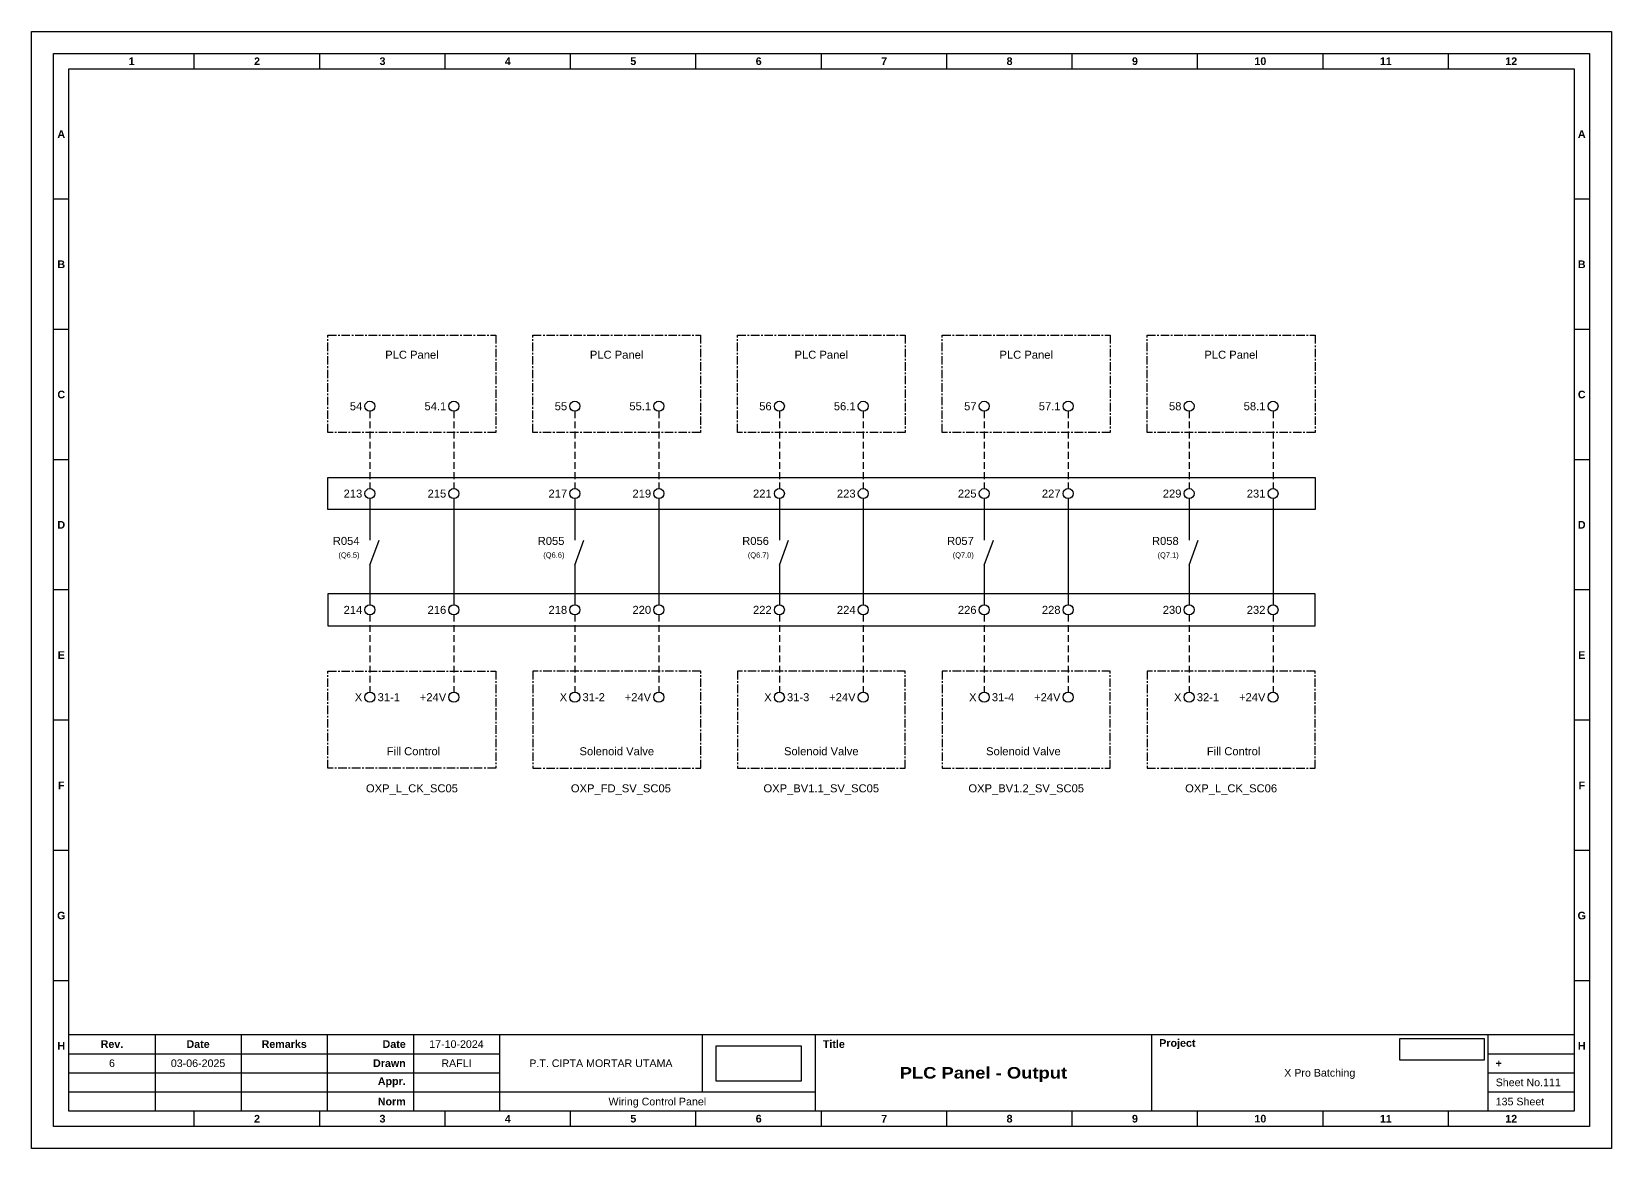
# Model space of a CAD drawing. Header units: millimetres. Extents: x 7759 to 13246, y 5489 to 6217.
# Drawn here: x 8104.8 to 8400.9, y 5747.9 to 5957.2 of the extents above; entities that cross this region are included whole.
import ezdxf
from ezdxf.enums import TextEntityAlignment as Align

# ---------------------------------------------------------------- set-up
doc = ezdxf.new("R2010")
doc.units = ezdxf.units.MM
doc.linetypes.add('CENTER', pattern=[50.8, 31.75, -6.35, 6.35, -6.35])
doc.linetypes.add('HIDDEN', pattern=[9.525, 6.35, -3.175])
doc.styles.add('Bold', font='ariblk.ttf', dxfattribs={"height": 25.4})
doc.styles.get("Standard").update_dxf_attribs({"font": 'arial.ttf'})
picture_1 = doc.add_image_def('image1.png', size_in_pixel=(2048, 847))
picture_2 = doc.add_image_def('image2.png', size_in_pixel=(2092, 542))

# ---------------------------------------------------------------- blocks, each defined once
blk = doc.blocks.new('KOP MU PROJECT')
at = {"color": 6, "ltscale": 50}
for p, q in [((27.74, 184.05), (27.74, 186.66)), ((49.13, 184.05), (49.13, 186.66)), ((70.51, 184.05), (70.51, 186.66)), ((91.89, 184.05), (91.89, 186.66)), ((113.27, 184.05), (113.27, 186.66)), ((134.66, 184.05), (134.66, 186.66)), ((156.04, 184.05), (156.04, 186.66)), ((177.42, 184.05), (177.42, 186.66)), ((198.8, 184.05), (198.8, 186.66)), ((220.19, 184.05), (220.19, 186.66)), ((241.57, 184.05), (241.57, 186.66)), ((6.36, 161.84), (3.75, 161.84)), ((265.59, 161.84), (262.98, 161.84)), ((6.36, 139.63), (3.75, 139.63)), ((265.59, 139.63), (262.98, 139.63)), ((6.36, 117.42), (3.75, 117.42)), ((265.59, 117.42), (262.98, 117.42)), ((6.36, 95.22), (3.75, 95.22)), ((265.59, 95.22), (262.98, 95.22)), ((6.36, 73.01), (3.75, 73.01)), ((265.59, 73.01), (262.98, 73.01)), ((6.36, 50.8), (3.75, 50.8)), ((265.59, 50.8), (262.98, 50.8)), ((6.36, 28.59), (3.75, 28.59)), ((265.59, 28.59), (262.98, 28.59)), ((27.74, 3.75), (27.74, 6.36)), ((49.13, 3.75), (49.13, 6.36)), ((70.51, 3.75), (70.51, 6.36)), ((91.89, 3.75), (91.89, 6.36)), ((113.27, 3.75), (113.27, 6.36)), ((134.66, 3.75), (134.66, 6.36)), ((156.04, 3.75), (156.04, 6.36)), ((177.42, 3.75), (177.42, 6.36)), ((198.8, 3.75), (198.8, 6.36)), ((220.19, 3.75), (220.19, 6.36)), ((241.57, 3.75), (241.57, 6.36))]:
    blk.add_line(p, q, dxfattribs=at)
at = {"ltscale": 50}
for p, q in [((6.36, 19.41), (262.98, 19.41)), ((21.04, 19.41), (21.04, 6.36)), ((35.72, 19.41), (35.72, 6.36)), ((50.41, 19.41), (50.41, 6.36)), ((65.09, 19.41), (65.09, 6.36)), ((79.77, 19.41), (79.77, 6.36)), ((114.35, 19.41), (114.35, 9.62)), ((133.6, 19.41), (133.6, 6.36)), ((190.95, 19.41), (190.95, 6.36)), ((248.3, 19.41), (248.3, 6.36)), ((6.36, 16.15), (79.77, 16.15)), ((248.3, 16.15), (262.98, 16.15)), ((6.36, 12.89), (79.77, 12.89)), ((248.3, 12.89), (262.98, 12.89)), ((6.36, 9.62), (133.6, 9.62)), ((248.3, 9.62), (262.98, 9.62))]:
    blk.add_line(p, q, dxfattribs=at)
at = {"color": 1, "ltscale": 50}
blk.add_lwpolyline([(269.34, 0), (0, 0), (0, 190.41), (269.34, 190.41)], close=True, dxfattribs=at)
at = {"color": 6, "ltscale": 50}
for points in [[(265.59, 3.75), (3.75, 3.75), (3.75, 186.66), (265.59, 186.66)], [(262.98, 6.36), (6.36, 6.36), (6.36, 184.05), (262.98, 184.05)]]:
    blk.add_lwpolyline(points, close=True, dxfattribs=at)
at = {"ltscale": 50, "char_height": 1.305, "attachment_point": 4}
for s, width, heights, insert in [('\\pxqc;{\\fArial|b1|i0|c0|p34;1}', 21.3825, [2.51], (6.36, 185.36)), ('\\pxqc;{\\fArial|b1|i0|c0|p34;2}', 21.3825, [2.51], (27.74, 185.36)), ('\\pxqc;{\\fArial|b1|i0|c0|p34;3}', 21.3825, [2.51], (49.13, 185.36)), ('\\pxqc;{\\fArial|b1|i0|c0|p34;4}', 21.3825, [2.51], (70.51, 185.36)), ('\\pxqc;{\\fArial|b1|i0|c0|p34;5}', 21.3825, [2.51], (91.89, 185.36)), ('\\pxqc;{\\fArial|b1|i0|c0|p34;6}', 21.3825, [2.51], (113.27, 185.36)), ('\\pxqc;{\\fArial|b1|i0|c0|p34;7}', 21.3825, [2.51], (134.66, 185.36)), ('\\pxqc;{\\fArial|b1|i0|c0|p34;8}', 21.3825, [2.51], (156.04, 185.36)), ('\\pxqc;{\\fArial|b1|i0|c0|p34;9}', 21.3825, [2.51], (177.42, 185.36)), ('\\pxqc;{\\fArial|b1|i0|c0|p34;10}', 21.3825, [2.51], (198.8, 185.36)), ('\\pxqc;{\\fArial|b1|i0|c0|p34;11}', 21.3825, [2.51], (220.19, 185.36)), ('\\pxqc;{\\fArial|b1|i0|c0|p34;12}', 21.3825, [2.51], (241.57, 185.36)), ('\\pxqc;{\\fArial|b1|i0|c0|p34;A}', 2.61, [2.51], (3.75, 172.95)), ('\\pxqc;{\\fArial|b1|i0|c0|p34;A}', 2.61, [2.51], (262.98, 172.95)), ('\\pxqc;{\\fArial|b1|i0|c0|p34;B}', 2.61, [2.51], (3.75, 150.74)), ('\\pxqc;{\\fArial|b1|i0|c0|p34;B}', 2.61, [2.51], (262.98, 150.74)), ('\\pxqc;{\\fArial|b1|i0|c0|p34;C}', 2.61, [2.51], (3.75, 128.53)), ('\\pxqc;{\\fArial|b1|i0|c0|p34;C}', 2.61, [2.51], (262.98, 128.53)), ('\\pxqc;{\\fArial|b1|i0|c0|p34;D}', 2.61, [2.51], (3.75, 106.32)), ('\\pxqc;{\\fArial|b1|i0|c0|p34;D}', 2.61, [2.51], (262.98, 106.32)), ('\\pxqc;{\\fArial|b1|i0|c0|p34;E}', 2.61, [2.51], (3.75, 84.11)), ('\\pxqc;{\\fArial|b1|i0|c0|p34;E}', 2.61, [2.51], (262.98, 84.11)), ('\\pxqc;{\\fArial|b1|i0|c0|p34;F}', 2.61, [2.51], (3.75, 61.9)), ('\\pxqc;{\\fArial|b1|i0|c0|p34;F}', 2.61, [2.51], (262.98, 61.9)), ('\\pxqc;{\\fArial|b1|i0|c0|p34;G}', 2.61, [2.51], (3.75, 39.69)), ('\\pxqc;{\\fArial|b1|i0|c0|p34;G}', 2.61, [2.51], (262.98, 39.69)), ('\\pxqc;{\\fArial|b1|i0|c0|p34;H}', 2.61, [2.51], (3.75, 17.47)), ('\\pxqc;{\\fArial|b1|i0|c0|p34;Rev.}', 14.6811, [2.88], (6.36, 17.78)), ('\\pxqc;{\\fArial|b1|i0|c0|p34;Date}', 14.6811, [2.88], (21.04, 17.78)), ('\\pxqc;{\\fArial|b1|i0|c0|p34;Remarks}', 14.6811, [2.88], (35.72, 17.78)), ('\\pxqr;{\\fArial|b1|i0|c0|p34;Date}', 13.3761, [2.88], (50.41, 17.78)), ('\\pxql;{\\fArial|b1|i0|c0|p34;Title}', 50.2419, [2.88], (134.9, 17.78)), ('\\pxql;{\\fArial|b1|i0|c0|p34;Project}', 50.2419, [2.88], (192.25, 17.78)), ('\\pxqc;{\\fArial|b1|i0|c0|p34;H}', 2.61, [2.51], (262.98, 17.47)), ('\\pxqr;{\\fArial|b1|i0|c0|p34;Drawn}', 13.3761, [2.88], (50.41, 14.52)), ('\\pxql;{\\fArial|b1|i0|c0|p34;+}', 14.6811, [2.88], (249.61, 14.52)), ('\\pxqr;{\\fArial|b1|i0|c0|p34;Appr.}', 13.3761, [2.88], (50.41, 11.26)), ('\\pxqr;{\\fArial|b1|i0|c0|p34;Norm}', 13.3761, [2.88], (50.41, 7.99)), ('\\pxqc;{\\fArial|b1|i0|c0|p34;2}', 21.3825, [2.51], (27.74, 5.06)), ('\\pxqc;{\\fArial|b1|i0|c0|p34;3}', 21.3825, [2.51], (49.13, 5.06)), ('\\pxqc;{\\fArial|b1|i0|c0|p34;4}', 21.3825, [2.51], (70.51, 5.06)), ('\\pxqc;{\\fArial|b1|i0|c0|p34;5}', 21.3825, [2.51], (91.89, 5.06)), ('\\pxqc;{\\fArial|b1|i0|c0|p34;6}', 21.3825, [2.51], (113.27, 5.06)), ('\\pxqc;{\\fArial|b1|i0|c0|p34;7}', 21.3825, [2.51], (134.66, 5.06)), ('\\pxqc;{\\fArial|b1|i0|c0|p34;8}', 21.3825, [2.51], (156.04, 5.06)), ('\\pxqc;{\\fArial|b1|i0|c0|p34;9}', 21.3825, [2.51], (177.42, 5.06)), ('\\pxqc;{\\fArial|b1|i0|c0|p34;10}', 21.3825, [2.51], (198.8, 5.06)), ('\\pxqc;{\\fArial|b1|i0|c0|p34;11}', 21.3825, [2.51], (220.19, 5.06)), ('\\pxqc;{\\fArial|b1|i0|c0|p34;12}', 21.3825, [2.51], (241.57, 5.06))]:
    blk.add_mtext_dynamic_manual_height_columns(s, width=width, gutter_width=0.0326, heights=heights, dxfattribs=dict(at, insert=insert))
at = {"ltscale": 50}
for tag, p in [('DATECREATED', (72.43, 17.78)), ('REV', (13.7, 14.52)), ('REVDATE', (28.38, 14.52)), ('REMARKS', (43.06, 14.52)), ('DRAWN', (72.43, 14.52)), ('COMPANY', (97.06, 14.52)), ('PROJECT', (219.62, 12.89)), ('APPR', (72.43, 11.26)), ('NORM', (72.43, 7.99)), ('DRAWINGCATEGORY', (106.68, 7.99)), ('DESCRIPTION', (162.27, 10.03))]:
    blk.add_attdef(tag, text='', height=1.3, dxfattribs=at).set_placement(p, align=Align.MIDDLE_CENTER)
at = {"ltscale": 50, "style": 'Bold'}
blk.add_attdef('TITLE', text='', height=1.96, dxfattribs=at).set_placement((162.27, 12.89), align=Align.MIDDLE_CENTER)
at = {"ltscale": 50}
for tag, p in [('SHEETNUMBER', (249.61, 11.26)), ('TOTALSHEET', (249.61, 7.99))]:
    blk.add_attdef(tag, text='', height=1.3, dxfattribs=at).set_placement(p, align=Align.MIDDLE_LEFT)
image = blk.add_image(picture_1, insert=(116.72, 11.48), size_in_units=(14.5, 6), dxfattribs=at)
image.dxf.flags = 15
image = blk.add_image(picture_2, insert=(233.29, 15.04), size_in_units=(14.36, 3.72), dxfattribs=at)
image.dxf.flags = 15

msp = doc.modelspace()

# ---------------------------------------------------------------- linework, layer by layer
at = {"linetype": 'HIDDEN', "ltscale": 0.2}
for p, q in [((8168.21, 5886.04), (8168.21, 5871.55)), ((8183.94, 5886.04), (8183.94, 5871.55)), ((8206.61, 5886.04), (8206.61, 5871.55)), ((8222.35, 5886.04), (8222.35, 5871.55)), ((8244.94, 5886.04), (8244.94, 5871.55)), ((8260.67, 5886.04), (8260.67, 5871.55)), ((8283.34, 5886.04), (8283.34, 5871.55)), ((8299.07, 5886.04), (8299.07, 5871.55)), ((8321.74, 5886.04), (8321.74, 5871.55)), ((8337.47, 5886.04), (8337.47, 5871.55)), ((8168.21, 5847.88), (8168.21, 5833.39)), ((8183.94, 5847.88), (8183.94, 5833.39)), ((8206.61, 5847.88), (8206.61, 5833.39)), ((8222.35, 5847.88), (8222.35, 5833.39)), ((8244.94, 5847.88), (8244.94, 5833.39)), ((8260.67, 5847.88), (8260.67, 5833.39)), ((8283.34, 5847.88), (8283.34, 5833.39)), ((8299.07, 5847.88), (8299.07, 5833.39)), ((8321.74, 5847.88), (8321.74, 5833.39)), ((8337.47, 5847.88), (8337.47, 5833.39))]:
    msp.add_line(p, q, dxfattribs=at)
at = {"ltscale": 0.2}
for p, q in [((8168.21, 5869.67), (8168.21, 5861.91)), ((8183.94, 5869.67), (8183.94, 5849.76)), ((8206.61, 5869.67), (8206.61, 5861.91)), ((8222.35, 5869.67), (8222.35, 5849.76)), ((8244.94, 5869.67), (8244.94, 5861.91)), ((8260.67, 5869.67), (8260.67, 5849.76)), ((8283.34, 5869.67), (8283.34, 5861.91)), ((8299.07, 5869.67), (8299.07, 5849.76)), ((8321.74, 5869.67), (8321.74, 5861.91)), ((8337.47, 5869.67), (8337.47, 5849.76)), ((8168.21, 5857.21), (8169.92, 5861.91)), ((8206.61, 5857.21), (8208.32, 5861.91)), ((8244.94, 5857.21), (8246.65, 5861.91)), ((8283.34, 5857.21), (8285.05, 5861.91)), ((8321.74, 5857.21), (8323.45, 5861.91)), ((8168.21, 5857.21), (8168.21, 5849.76)), ((8206.61, 5857.21), (8206.61, 5849.76)), ((8244.94, 5857.21), (8244.94, 5849.76)), ((8283.34, 5857.21), (8283.34, 5849.76)), ((8321.74, 5857.21), (8321.74, 5849.76))]:
    msp.add_line(p, q, dxfattribs=at)
at = {"linetype": 'CENTER', "ltscale": 0.05}
for points in [[(8160.34, 5900.3), (8191.81, 5900.3), (8191.81, 5882.08), (8160.34, 5882.08)], [(8198.74, 5900.3), (8230.14, 5900.3), (8230.14, 5882.08), (8198.74, 5882.08)], [(8237.07, 5900.3), (8268.54, 5900.3), (8268.54, 5882.08), (8237.07, 5882.08)], [(8275.47, 5900.3), (8306.94, 5900.3), (8306.94, 5882.08), (8275.47, 5882.08)], [(8313.87, 5900.3), (8345.34, 5900.3), (8345.34, 5882.08), (8313.87, 5882.08)], [(8160.34, 5837.35), (8191.81, 5837.35), (8191.81, 5819.12), (8160.34, 5819.12)], [(8198.74, 5819.12), (8230.21, 5819.12), (8230.21, 5837.35), (8198.74, 5837.35)], [(8237.07, 5819.12), (8268.54, 5819.12), (8268.54, 5837.35), (8237.07, 5837.35)], [(8275.47, 5819.12), (8306.94, 5819.12), (8306.94, 5837.35), (8275.47, 5837.35)], [(8313.87, 5819.12), (8345.34, 5819.12), (8345.34, 5837.35), (8313.87, 5837.35)]]:
    msp.add_lwpolyline(points, close=True, dxfattribs=at)
at = {"ltscale": 0.05}
for points in [[(8160.34, 5873.61), (8345.34, 5873.61), (8345.34, 5867.6), (8160.34, 5867.6)], [(8160.34, 5845.81), (8345.34, 5845.81), (8345.34, 5851.82), (8160.34, 5851.82)]]:
    msp.add_lwpolyline(points, close=True, dxfattribs=at)
for centre in [(8168.21, 5886.98), (8183.94, 5886.98), (8206.61, 5886.98), (8222.35, 5886.98), (8244.94, 5886.98), (8260.67, 5886.98), (8283.34, 5886.98), (8299.07, 5886.98), (8321.74, 5886.98), (8337.47, 5886.98), (8168.21, 5870.61), (8183.94, 5870.61), (8206.61, 5870.61), (8222.35, 5870.61), (8244.94, 5870.61), (8260.67, 5870.61), (8283.34, 5870.61), (8299.07, 5870.61), (8321.74, 5870.61), (8337.47, 5870.61), (8168.21, 5848.82), (8183.94, 5848.82), (8206.61, 5848.82), (8222.35, 5848.82), (8244.94, 5848.82), (8260.67, 5848.82), (8283.34, 5848.82), (8299.07, 5848.82), (8321.74, 5848.82), (8337.47, 5848.82), (8168.21, 5832.45), (8183.94, 5832.45), (8206.61, 5832.45), (8222.35, 5832.45), (8244.94, 5832.45), (8260.67, 5832.45), (8283.34, 5832.45), (8299.07, 5832.45), (8321.74, 5832.45), (8337.47, 5832.45)]:
    msp.add_circle(centre, 0.938)

# ---------------------------------------------------------------- block references
at = {"xscale": 1.099296583304004, "yscale": 1.099296583304004, "zscale": 1.099296583304004}
msp.add_blockref('KOP MU PROJECT', (8104.8, 5747.88), dxfattribs=at).add_auto_attribs({'TITLE': 'PLC Panel - Output', 'PROJECT': 'X Pro Batching', 'COMPANY': 'P.T. CIPTA MORTAR UTAMA', 'DRAWINGCATEGORY': 'Wiring Control Panel', 'DRAWN': 'RAFLI', 'DATECREATED': '17-10-2024', 'REVDATE': '03-06-2025', 'REV': '6', 'SHEETNUMBER': 'Sheet No.111', 'TOTALSHEET': '135 Sheet'})

# ---------------------------------------------------------------- texts
for s, p in [('PLC Panel', (8176.08, 5897.39)), ('PLC Panel', (8214.44, 5897.39)), ('PLC Panel', (8252.8, 5897.39)), ('PLC Panel', (8291.21, 5897.39)), ('PLC Panel', (8329.61, 5897.39)), ('OXP_L_CK_SC05', (8176.08, 5816.12)), ('OXP_FD_SV_SC05', (8215.24, 5816.12)), ('OXP_BV1.1_SV_SC05', (8252.8, 5816.12)), ('OXP_BV1.2_SV_SC05', (8291.21, 5816.12)), ('OXP_L_CK_SC06', (8329.61, 5816.12))]:
    msp.add_text(s, height=1.5).set_placement(p, align=Align.TOP_CENTER)
for s, height, p in [('54', 1.5, (8166.77, 5886.98)), ('54.1', 1.5, (8182.51, 5886.98)), ('55', 1.5, (8205.17, 5886.98)), ('55.1', 1.5, (8220.91, 5886.98)), ('56', 1.5, (8243.5, 5886.98)), ('56.1', 1.5, (8259.23, 5886.98)), ('57', 1.5, (8281.9, 5886.98)), ('57.1', 1.5, (8297.64, 5886.98)), ('58', 1.5, (8320.3, 5886.98)), ('58.1', 1.5, (8336.04, 5886.98)), ('213', 1.5, (8166.77, 5870.61)), ('215', 1.5, (8182.51, 5870.61)), ('217', 1.5, (8205.17, 5870.61)), ('219', 1.5, (8220.91, 5870.61)), ('221', 1.5, (8243.5, 5870.61)), ('223', 1.5, (8259.23, 5870.61)), ('225', 1.5, (8281.9, 5870.61)), ('227', 1.5, (8297.64, 5870.61)), ('229', 1.5, (8320.3, 5870.61)), ('231', 1.5, (8336.04, 5870.61)), ('R054', 1.5, (8166.26, 5861.74)), ('(Q6.5)', 1, (8166.26, 5859.09)), ('R055', 1.5, (8204.66, 5861.74)), ('(Q6.6)', 1, (8204.66, 5859.09)), ('R056', 1.5, (8242.99, 5861.74)), ('(Q6.7)', 1, (8242.99, 5859.09)), ('R057', 1.5, (8281.39, 5861.74)), ('(Q7.0)', 1, (8281.39, 5859.09)), ('R058', 1.5, (8319.79, 5861.74)), ('(Q7.1)', 1, (8319.79, 5859.09)), ('214', 1.5, (8166.77, 5848.82)), ('216', 1.5, (8182.51, 5848.82)), ('218', 1.5, (8205.17, 5848.82)), ('220', 1.5, (8220.91, 5848.82)), ('222', 1.5, (8243.5, 5848.82)), ('224', 1.5, (8259.23, 5848.82)), ('226', 1.5, (8281.9, 5848.82)), ('228', 1.5, (8297.64, 5848.82)), ('230', 1.5, (8320.3, 5848.82)), ('232', 1.5, (8336.04, 5848.82)), ('X', 1.5, (8166.77, 5832.45)), ('+24V', 1.5, (8182.51, 5832.45)), ('X', 1.5, (8205.17, 5832.45)), ('+24V', 1.5, (8220.91, 5832.45)), ('X', 1.5, (8243.5, 5832.45)), ('+24V', 1.5, (8259.23, 5832.45)), ('X', 1.5, (8281.9, 5832.45)), ('+24V', 1.5, (8297.64, 5832.45)), ('X', 1.5, (8320.3, 5832.45)), ('+24V', 1.5, (8336.04, 5832.45))]:
    msp.add_text(s, height=height).set_placement(p, align=Align.MIDDLE_RIGHT)
for s, p in [('31-1', (8169.65, 5832.45)), ('31-2', (8208.05, 5832.45)), ('31-3', (8246.37, 5832.45)), ('31-4', (8284.77, 5832.45)), ('32-1', (8323.18, 5832.45))]:
    msp.add_text(s, height=1.5).set_placement(p, align=Align.MIDDLE_LEFT)
for s, p in [('Fill Control', (8176.37, 5821.12)), ('Solenoid Valve', (8214.48, 5821.12)), ('Solenoid Valve', (8252.8, 5821.12)), ('Solenoid Valve', (8290.68, 5821.12)), ('Fill Control', (8330.08, 5821.12))]:
    msp.add_text(s, height=1.5).set_placement(p, align=Align.BOTTOM_CENTER)

doc.saveas('drawing.dxf')
